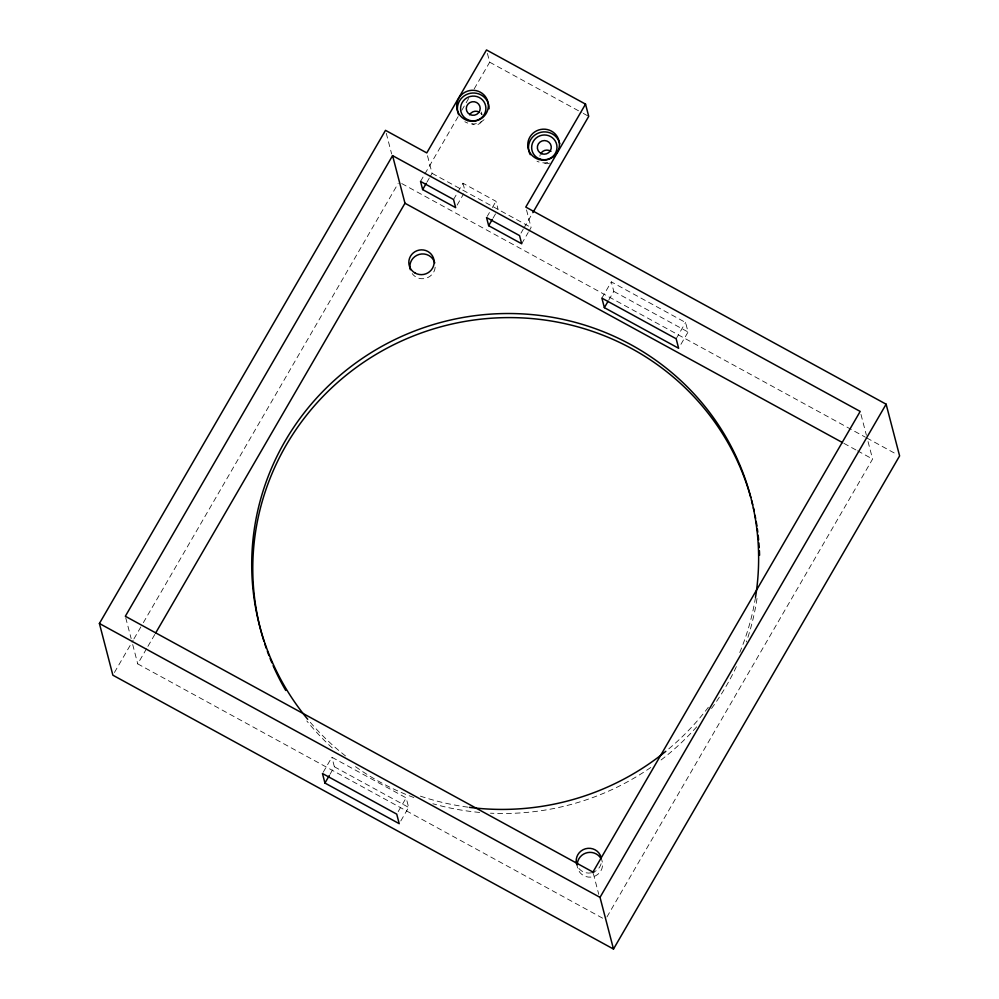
<?xml version="1.0" encoding="UTF-8"?>
<svg xmlns="http://www.w3.org/2000/svg" width="999" height="999" viewBox="0 0 999 999"><rect width="100%" height="100%" fill="white"/><g stroke="black" fill="none" stroke-linecap="round" stroke-linejoin="round"><path stroke-width="0.75" stroke-dasharray="5 3.75" d="M114.435 672.502L133.192 640.159M133.978 638.811L142.57 623.988M143.357 622.652L398.189 183.391M602.622 918.181L137.737 663.885L147.115 647.727M147.902 646.378L154.932 634.253M420.529 181.418L424.15 175.162M424.875 173.913L458.666 115.684M461.763 110.34L468.743 98.302M474.175 88.936L489.697 62.2L487.212 52.672M427.01 182.08L429.183 178.322M429.907 177.073L432.08 173.327L427.122 154.271M453.546 199.5L457.167 193.244M457.892 191.995L462.974 183.242L495.979 201.298L498.101 209.44M457.105 205.132L463.636 193.881M487.275 216.308L489.448 212.55M492.357 207.555L495.979 201.298M493.019 218.194L495.929 213.187M521.003 233.092L523.176 229.333M523.901 228.084L532.08 213.986M521.678 243.756L528.209 232.492M528.933 231.244L531.106 227.497L525.786 207.08M323.189 772.264L331.893 757.254L406.156 797.876L408.641 807.404L400.661 821.166M601.885 298.127L611.313 281.868L685.589 322.502L688.061 332.018L679.357 347.028M330.02 774.287L334.378 766.782L331.893 757.254M608.716 300.15L613.798 291.396L611.313 281.868M398.176 811.638L406.156 797.876M676.148 338.761L685.589 322.502M606.917 916.995L872.602 459.053L867.944 441.196M489.697 62.2L581.93 112.65M583.291 113.399L588.723 116.359M432.08 173.327L531.106 227.497M613.798 291.396L688.061 332.018M401.71 183.541L865.409 437.2M866.77 437.949L896.865 454.408M843.88 443.344L856.193 450.074M857.554 450.824L872.602 459.053M334.378 766.782L408.641 807.404M860.976 414.41L866.395 435.239M481.381 112.063L482.092 114.785M462.974 183.242L465.097 191.383M601.086 857.279L602.147 861.35A12.687 12.375 -14.6 0 1 593.256 876.685A12.687 12.375 -14.6 0 1 577.697 868.168L576.635 864.085M593.344 873.551L598.763 894.38M386.276 133.304L391.658 153.983M125.724 617.744L131.156 638.586M132.705 644.542L137.737 663.885M757.017 598.438A253.846 247.54 -14.6 0 1 746.365 641.995M736.388 666.62A253.846 247.54 -14.6 0 1 710.314 710.127M696.715 726.822A253.846 247.54 -14.6 0 1 660.801 760.189M650.786 767.469A253.846 247.54 -14.6 0 1 490.459 813.186M479.657 812.437A253.846 247.54 -14.6 0 1 432.867 803.745M413.873 797.539A253.846 247.54 -14.6 0 1 354.096 765.671M332.305 747.976A253.846 247.54 -14.6 0 1 306.818 720.966M755.481 597.427A253.846 247.54 -14.6 0 1 739.76 652.522M708.328 707.267A253.846 247.54 -14.6 0 1 667.007 750.336M467.819 807.142A253.846 247.54 -14.6 0 1 417.157 795.029M345.517 755.943A253.846 247.54 -14.6 0 1 308.728 720.491M435.177 267.208A12.687 12.375 -14.6 0 1 412.2 273.614M601.111 863.685A12.687 12.375 -14.6 0 1 595.242 871.315M591.121 872.851A12.687 12.375 -14.6 0 1 577.909 867.057M481.768 121.329A6.981 6.806 -14.6 0 1 472.252 123.976M480.619 113.112A6.981 6.806 -14.6 0 1 481.743 114.51M549.55 163.124A6.981 6.806 -14.6 0 1 542.632 162.412M539.872 156.194A6.981 6.806 -14.6 0 1 540.322 154.458M484.053 119.68A15.872 15.472 -14.6 0 1 464.847 121.741M547.739 162.462A15.872 15.472 -14.6 0 1 537 161.201"/><path stroke-width="1.5" d="M585.526 104.121L525.786 207.08L886.125 404.195L899.6 455.906L613.498 949.05L112.875 675.199L99.4 623.488L385.502 130.345L426.773 152.909L486.501 49.95L585.526 104.121L588.723 116.359L532.854 212.65M392.582 155.632L125.337 616.258L592.956 872.065L860.189 411.426L392.582 155.632L404.982 203.247L155.719 632.904M422.652 189.585L420.529 181.418L453.546 199.5L455.656 207.642L422.652 189.585L426.273 183.329M488.673 225.699L486.55 217.557L519.555 235.589L521.678 243.756L488.673 225.699L492.295 219.443M324.937 783.041L322.465 773.513L396.728 814.135L399.213 823.663L324.937 783.041L329.295 775.536M604.37 307.655L601.885 298.127L676.148 338.761L678.633 348.276L604.37 307.655L607.991 301.398M613.498 949.05L600.024 897.352L886.125 404.195M404.982 203.247L842.519 442.594M99.4 623.488L600.024 897.352M753.421 507.792A253.846 247.54 -14.6 0 1 754.095 510.789M755.044 515.334A253.846 247.54 -14.6 0 1 755.631 518.369M756.181 521.428A253.846 247.54 -14.6 0 1 756.93 526.023M757.367 529.095A253.846 247.54 -14.6 0 1 757.779 532.167M758.154 535.252A253.846 247.54 -14.6 0 1 758.628 539.872M758.903 542.969A253.846 247.54 -14.6 0 1 759.228 547.589M759.402 550.674A253.846 247.54 -14.6 0 1 759.577 555.282M285.739 690.459A253.846 247.54 -14.6 0 1 273.114 665.671M271.89 662.812A253.846 247.54 -14.6 0 1 270.117 658.503M268.981 655.619A253.846 247.54 -14.6 0 1 267.345 651.273M266.308 648.363A253.846 247.54 -14.6 0 1 264.822 643.98M263.886 641.046A253.846 247.54 -14.6 0 1 262.125 635.177M261.701 633.703A253.846 247.54 -14.6 0 1 439.56 327.148A253.846 247.54 -14.6 0 1 750.761 497.39M751.573 500.337A253.846 247.54 -14.6 0 1 752.709 504.795M307.729 719.292A253.846 247.54 -14.6 0 1 440.022 322.652A253.846 247.54 -14.6 0 1 755.481 597.427M665.809 751.31A253.846 247.54 -14.6 0 1 469.355 807.342M577.247 864.972A12.687 12.375 -14.6 0 1 600.861 858.391M410.327 269.742A12.687 12.375 -14.6 0 1 419.218 254.408A12.687 12.375 -14.6 0 1 434.777 262.924M594.268 871.827A12.687 12.375 -14.6 0 1 592.195 872.602M576.635 864.085A12.687 12.375 -14.6 0 1 585.526 848.763A12.687 12.375 -14.6 0 1 601.086 857.279M469.667 114.71A6.981 6.806 -14.6 0 1 479.17 112.05M541.208 152.897A6.981 6.806 -14.6 0 1 550.961 151.373M458.666 114.735A15.872 15.472 -14.6 0 1 470.329 93.294A15.872 15.472 -14.6 0 1 489.073 108.829M530.257 154.695A15.872 15.472 -14.6 0 1 538.898 132.879A15.872 15.472 -14.6 0 1 559.777 143.831M415.197 273.089A12.687 12.375 -14.6 0 0 434.153 262.05A12.687 12.375 -14.6 0 0 415.097 251.623A12.687 12.375 -14.6 0 0 415.197 273.089M467.47 119.593A12.687 12.375 -14.6 0 0 485.889 107.717A12.687 12.375 -14.6 0 0 466.346 98.164A12.687 12.375 -14.6 0 0 467.47 119.593M540.072 159.103A12.687 12.375 -14.6 0 0 556.78 144.98A12.687 12.375 -14.6 0 0 536.101 138.037A12.687 12.375 -14.6 0 0 540.072 159.103M469.78 114.448A6.981 6.806 -14.6 0 0 480.207 108.379A6.981 6.806 -14.6 0 0 469.73 102.647A6.981 6.806 -14.6 0 0 469.78 114.448M541.745 153.746A6.981 6.806 -14.6 0 0 551.211 146.304A6.981 6.806 -14.6 0 0 539.984 142.083A6.981 6.806 -14.6 0 0 541.745 153.746M467.907 120.654A15.872 15.472 -14.6 0 0 487.962 102.085A15.872 15.472 -14.6 0 0 461.713 94.58A15.872 15.472 -14.6 0 0 467.907 120.654M538.836 159.49A15.872 15.472 -14.6 0 0 559.065 141.109A15.872 15.472 -14.6 0 0 532.904 133.354A15.872 15.472 -14.6 0 0 538.836 159.49"/></g></svg>
